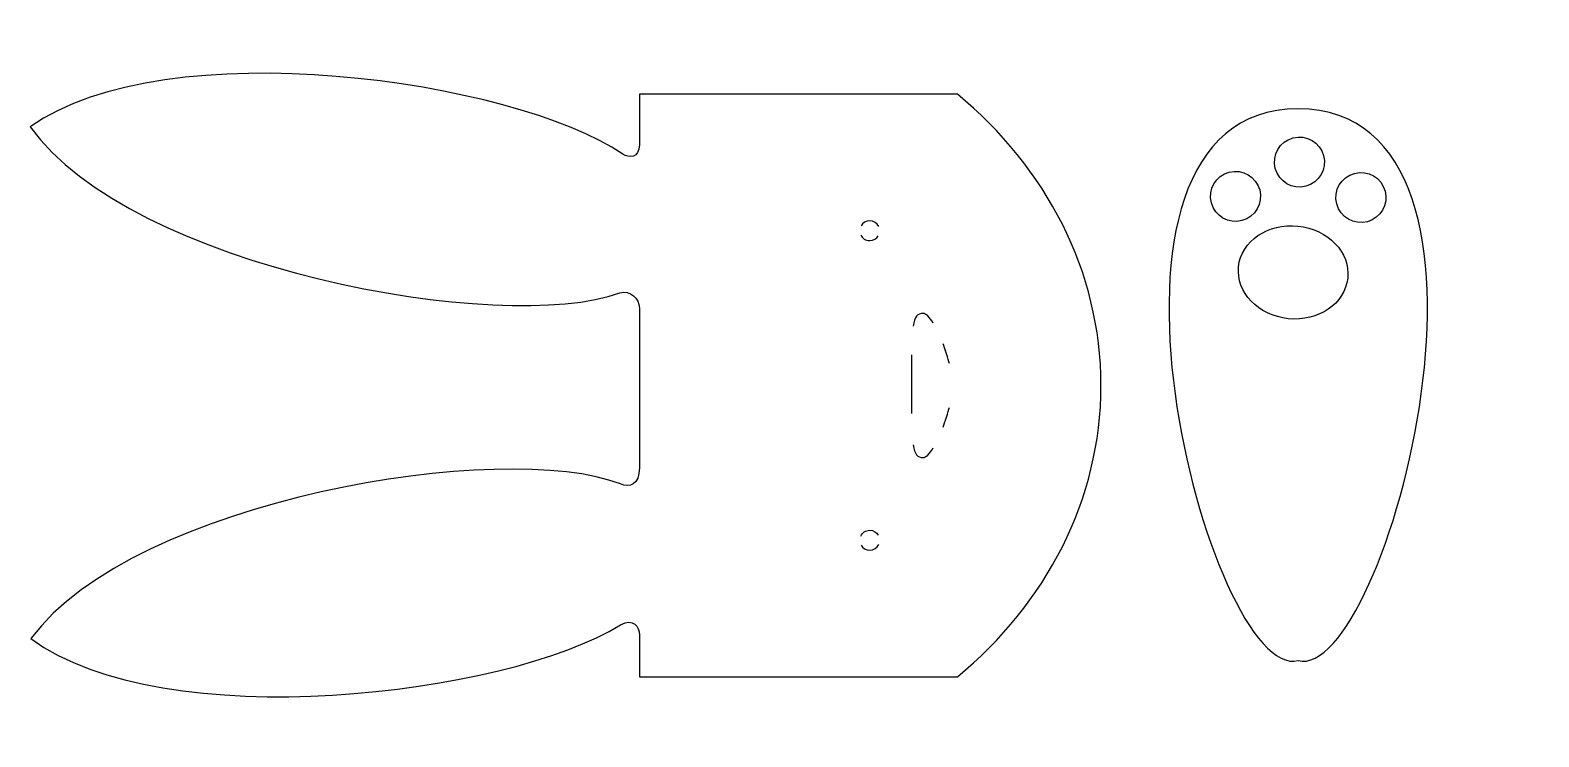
# Model space of a CAD drawing. Header units: centimetres. Extents: x -19.3 to -6.5, y -30.3 to -24.4.
import ezdxf

# ---------------------------------------------------------------- set-up
doc = ezdxf.new("R2010")
doc.units = ezdxf.units.CM
doc.header["$MEASUREMENT"] = 0
doc.layers.add('Layer 1', color=7, linetype='Continuous')

msp = doc.modelspace()

# ---------------------------------------------------------------- linework, layer by layer
at = {"layer": 'Layer 1', "color": 254}
for points, knots in [([(-14.1224, -25.32138), (-14.1224, -25.32138), (-14.1224, -24.89418), (-14.1224, -24.89418), (-14.1224, -24.89418), (-14.1224, -24.89418), (-11.43368, -24.89418), (-11.43368, -24.89418), (-11.43368, -24.89418), (-10.68623, -25.51304), (-10.22033, -26.38722), (-10.22033, -27.3561), (-10.22033, -27.3561), (-10.22033, -28.3253), (-10.68623, -29.19948), (-11.43368, -29.81834), (-11.43368, -29.81834), (-11.43368, -29.81834), (-14.1224, -29.81834), (-14.1224, -29.81834), (-14.1224, -29.81834), (-14.1224, -29.81834), (-14.1224, -29.46213), (-14.1224, -29.46213), (-14.1224, -29.46213), (-14.1224, -29.39598), (-14.1719, -29.31785), (-14.28163, -29.38011), (-14.28163, -29.38011), (-14.28168, -29.38008), (-14.28168, -29.38003), (-14.28174, -29.37998), (-14.28174, -29.37998), (-15.25289, -29.97831), (-18.14177, -30.32534), (-19.26591, -29.49473), (-19.26591, -29.49473), (-18.39488, -28.3162), (-15.25491, -27.80544), (-14.28227, -28.18846), (-14.28227, -28.18846), (-14.28206, -28.18851), (-14.28185, -28.18846), (-14.28166, -28.18851), (-14.28166, -28.18851), (-14.20673, -28.22214), (-14.12243, -28.19653), (-14.12243, -28.05101), (-14.12243, -28.05101), (-14.12243, -28.05101), (-14.12243, -26.70163), (-14.12243, -26.70163), (-14.12243, -26.70163), (-14.12243, -26.62225), (-14.20093, -26.54547), (-14.28676, -26.57317), (-14.28676, -26.57317), (-14.28676, -26.57314), (-14.28676, -26.57312), (-14.28681, -26.57312), (-14.28681, -26.57312), (-15.27299, -26.93544), (-18.42484, -26.36455), (-19.27227, -25.1704), (-19.27227, -25.1704), (-18.12088, -24.35345), (-15.1929, -24.77265), (-14.26315, -25.3999), (-14.26315, -25.3999), (-14.26294, -25.40001), (-14.26273, -25.39985), (-14.26259, -25.40001), (-14.26259, -25.40001), (-14.2109, -25.43666), (-14.1224, -25.43602), (-14.1224, -25.32138)], [0, 0, 0, 0, 0.05, 0.05, 0.05, 0.05, 0.1, 0.1, 0.1, 0.1, 0.15, 0.15, 0.15, 0.15, 0.2, 0.2, 0.2, 0.2, 0.25, 0.25, 0.25, 0.25, 0.3, 0.3, 0.3, 0.3, 0.35, 0.35, 0.35, 0.35, 0.4, 0.4, 0.4, 0.4, 0.45, 0.45, 0.45, 0.45, 0.5, 0.5, 0.5, 0.5, 0.55, 0.55, 0.55, 0.55, 0.6, 0.6, 0.6, 0.6, 0.65, 0.65, 0.65, 0.65, 0.7, 0.7, 0.7, 0.7, 0.75, 0.75, 0.75, 0.75, 0.8, 0.8, 0.8, 0.8, 0.85, 0.85, 0.85, 0.85, 0.9, 0.9, 0.9, 0.9, 1, 1, 1, 1]), ([(-8.55411, -29.6806), (-9.29537, -29.8779), (-10.58685, -25.02528), (-8.55292, -25.01785), (-8.55292, -25.01785), (-6.51915, -25.0261), (-7.81272, -29.87811), (-8.55411, -29.6806)], [0, 0, 0, 0, 0.33333333, 0.33333333, 0.33333333, 0.33333333, 1, 1, 1, 1]), ([(-8.74673, -25.52267), (-8.7167, -25.63554), (-8.60089, -25.70261), (-8.48805, -25.67258), (-8.48805, -25.67258), (-8.37521, -25.64255), (-8.30805, -25.52674), (-8.33808, -25.4139), (-8.33808, -25.4139), (-8.36811, -25.30106), (-8.48397, -25.2339), (-8.59682, -25.26393), (-8.59682, -25.26393), (-8.70966, -25.29399), (-8.77678, -25.4098), (-8.74673, -25.52267)], [0, 0, 0, 0, 0.2, 0.2, 0.2, 0.2, 0.4, 0.4, 0.4, 0.4, 0.6, 0.6, 0.6, 0.6, 1, 1, 1, 1]), ([(-9.02856, -25.96233), (-8.91569, -25.9323), (-8.84856, -25.81649), (-8.87865, -25.70365), (-8.87865, -25.70365), (-8.90868, -25.59078), (-9.02449, -25.52365), (-9.13733, -25.55374), (-9.13733, -25.55374), (-9.2502, -25.58377), (-9.31733, -25.69958), (-9.2873, -25.81242), (-9.2873, -25.81242), (-9.25727, -25.92526), (-9.14143, -25.99239), (-9.02856, -25.96233)], [0, 0, 0, 0, 0.2, 0.2, 0.2, 0.2, 0.4, 0.4, 0.4, 0.4, 0.6, 0.6, 0.6, 0.6, 1, 1, 1, 1]), ([(-7.96848, -25.97188), (-7.85561, -25.94185), (-7.78848, -25.82604), (-7.81851, -25.7132), (-7.81851, -25.7132), (-7.84854, -25.60036), (-7.9644, -25.53326), (-8.07719, -25.56329), (-8.07719, -25.56329), (-8.19006, -25.59332), (-8.25724, -25.70913), (-8.22716, -25.82197), (-8.22716, -25.82197), (-8.19714, -25.93484), (-8.08133, -26.00191), (-7.96848, -25.97188)], [0, 0, 0, 0, 0.2, 0.2, 0.2, 0.2, 0.4, 0.4, 0.4, 0.4, 0.6, 0.6, 0.6, 0.6, 1, 1, 1, 1]), ([(-8.13446, -26.44856), (-8.11186, -26.2324), (-8.3002, -26.03557), (-8.55504, -26.0089), (-8.55504, -26.0089), (-8.80988, -25.98223), (-9.03486, -26.13587), (-9.05743, -26.35209), (-9.05743, -26.35209), (-9.08003, -26.56825), (-8.89169, -26.76503), (-8.63685, -26.7917), (-8.63685, -26.7917), (-8.382, -26.81828), (-8.15705, -26.66467), (-8.13446, -26.44856)], [0, 0, 0, 0, 0.2, 0.2, 0.2, 0.2, 0.4, 0.4, 0.4, 0.4, 0.6, 0.6, 0.6, 0.6, 1, 1, 1, 1])]:
    msp.add_open_spline(points, degree=3, knots=knots, dxfattribs=at)
at = {"layer": 'Layer 1', "color": 250, "lineweight": 25}
for points in [[(-12.09937, -26.01318), (-12.11265, -25.98439), (-12.14176, -25.96439), (-12.17533, -25.96439), (-12.17533, -25.96439), (-12.20684, -25.96439), (-12.23439, -25.98185), (-12.2487, -26.00762)], [(-12.25174, -26.08277), (-12.23862, -26.11187), (-12.2093, -26.13211), (-12.1753, -26.13211), (-12.1753, -26.13211), (-12.1444, -26.13211), (-12.11733, -26.1152), (-12.10286, -26.09009)], [(-11.63891, -26.82897), (-11.67003, -26.77775), (-11.70032, -26.74653), (-11.7262, -26.74653), (-11.7262, -26.74653), (-11.76991, -26.74653), (-11.7956, -26.77619), (-11.8087, -26.85347)], [(-11.8087, -27.85876), (-11.7956, -27.93607), (-11.76991, -27.96573), (-11.7262, -27.96573), (-11.7262, -27.96573), (-11.70032, -27.96573), (-11.67003, -27.93448), (-11.63891, -27.88323)], [(-12.25174, -28.62944), (-12.23862, -28.60034), (-12.2093, -28.58007), (-12.1753, -28.58007), (-12.1753, -28.58007), (-12.1444, -28.58007), (-12.11733, -28.59698), (-12.10286, -28.62206)], [(-12.2487, -28.70458), (-12.23439, -28.73038), (-12.20684, -28.74781), (-12.17533, -28.74781), (-12.17533, -28.74781), (-12.14173, -28.74781), (-12.11265, -28.72783), (-12.09937, -28.69902)]]:
    msp.add_open_spline(points, degree=3, knots=[0, 0, 0, 0, 0.33333333, 0.33333333, 0.33333333, 0.33333333, 1, 1, 1, 1], dxfattribs=at)
for points in [[(-11.50157, -27.17119), (-11.51033, -27.14074), (-11.54337, -27.03443), (-11.55319, -27.00511)], [(-11.81902, -27.59328), (-11.81926, -27.57619), (-11.81947, -27.11285), (-11.81958, -27.09639)], [(-11.55319, -27.7071), (-11.54337, -27.67778), (-11.51033, -27.57147), (-11.50157, -27.54102)]]:
    msp.add_open_spline(points, degree=3, dxfattribs=at)

doc.saveas('drawing.dxf')
